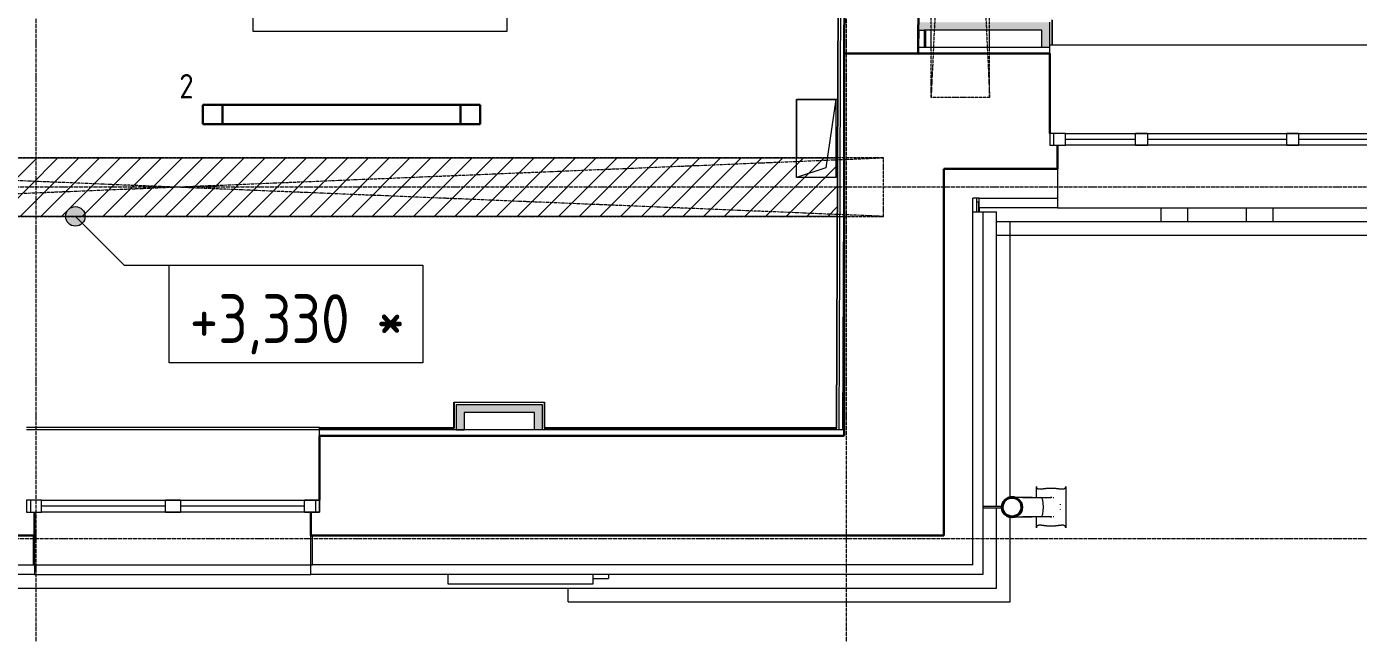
# Model space of a CAD drawing. Header units: millimetres. Extents: x -13069 to 207500, y -71366 to 56785.
# Drawn here: x 2951 to 9772, y -490 to 2616 of the extents above; entities that cross this region are included whole.
import ezdxf

# ---------------------------------------------------------------- set-up
doc = ezdxf.new("R2010")
doc.units = ezdxf.units.MM
for name, pattern in [('ADSK_Линия сетки', [25, 20, -2.5, 0, -2.5]), ('ADSK_Штрих_ш3 п1_5', [4.5, 3, -1.5]), ('ADSK_Штрихпунктирная 2 точки_ш15 п1_5 п1_5 п1_5', [19.5, 15, -1.5, 0, -1.5, 0, -1.5])]:
    doc.linetypes.add(name, pattern=pattern)
for name, color, linetype, lineweight in [('_ Окна', 7, 'Continuous', 9), ('Аннотация', 7, 'Continuous', 18), ('Каркас', 7, 'Continuous', 18), ('Обобщенные модели', 7, 'Continuous', 18), ('Окна', 7, 'Continuous', 9), ('Оси', 7, 'Continuous', 9), ('Отметки', 7, 'Continuous', 9), ('Перекрытие', 7, 'Continuous', 18), ('Потолки', 7, 'Continuous', 9), ('Потолки штриховка', 7, 'Continuous', 9), ('Стены внутренние', 7, 'Continuous', 18), ('Стены наружные', 7, 'Continuous', 18), ('Стены несущие', 7, 'Continuous', 30), ('Стены отделка', 7, 'Continuous', 30), ('Стены штриховка', 7, 'Continuous', 9)]:
    doc.layers.add(name, color=color, linetype=linetype, lineweight=lineweight)
doc.layers.add('Линии', color=7, linetype='Continuous', lineweight=9, true_color=0x00a600)
doc.styles.add('GOST Common_1', font='GOST_Common.ttf', dxfattribs={"width": 0.9, "height": 250})
doc.styles.add('GOST Common_4', font='GOST_Common.ttf', dxfattribs={"width": 0.9, "height": 125})

# ---------------------------------------------------------------- blocks, each defined once
blk = doc.blocks.new('Водосток - Тип 1 _карниз больше 490мм_-5158564-План потолков 1-го этажа')
at = {"layer": 'Обобщенные модели', "lineweight": 9}
h = blk.add_hatch(dxfattribs=at)
h.set_pattern_fill('FP_11', color=256, style=0, pattern_type=2)
h.set_pattern_definition([(135, (281.1, -7838.13), (-106.066, -106.066), [])])
h.paths.add_polyline_path([(173.7, 148.9), (173.7, 171.1), (164.1, 191.2), (144.7, 205.5), (125, 210), (103.3, 205), (85.9, 191.2), (76.3, 171.1), (76.3, 148.9), (85.9, 128.8), (104.9, 114.6), (125, 110), (146.7, 115), (164.1, 128.8), (168.7, 138.4)])
at = {"layer": 'Обобщенные модели'}
for p, q in [((18.8, 435), (24.9, 435)), ((225.1, 435), (231.2, 435)), ((24.9, 285), (18.8, 285)), ((75, 213.8), (75, 306.2)), ((75, 263.6), (75, 306.2)), ((175, 306.2), (175, 213.8)), ((175, 306.2), (175, 263.6)), ((231.2, 285), (225.1, 285)), ((75, 213.8), (75, 256.4)), ((175, 256.4), (175, 213.8)), ((120, 10), (120, 109.1)), ((130, 109.1), (130, 10))]:
    blk.add_line(p, q, dxfattribs=at)
at = {"layer": 'Обобщенные модели', "flags": 128}
for points in [[(75, 256.4), (75, 262), (75, 267.6), (75, 273.1), (75, 278.5), (75, 283.8), (75, 288.9), (75, 294), (75, 298.9), (75, 303.6), (75, 308.2), (75, 312.7), (75, 317), (75, 321.1), (75, 325.1), (75, 328.8), (75, 332.4), (75, 335.7), (75, 338.9), (75, 341.9), (75, 344.6), (75, 347.2), (75, 349.5), (75, 351.6), (75, 353.4), (75, 355.1), (75, 356.5), (75, 357.7), (75, 358.6), (75, 359.3), (75, 359.8), (75, 360), (75, 360)], [(175, 360), (175, 359.9), (175, 359.5), (175, 358.9), (175, 358.1), (175, 357), (175, 355.7), (175, 354.2), (175, 352.4), (175, 350.4), (175, 348.2), (175, 345.7), (175, 343), (175, 340.2), (175, 337.1), (175, 333.8), (175, 330.3), (175, 326.6), (175, 322.8), (175, 318.7), (175, 314.5), (175, 310.1), (175, 305.6), (175, 300.9), (175, 296), (175, 291), (175, 285.9), (175, 280.7), (175, 275.4), (175, 269.9), (175, 264.4), (175, 258.7), (175, 256.4)], [(75, 263.6), (75, 258), (75, 252.4), (75, 246.9), (75, 241.5), (75, 236.2), (75, 231.1), (75, 226), (75, 221.1), (75, 216.4), (75, 211.8), (75, 207.3), (75, 203), (75, 198.9), (75, 194.9), (75, 191.2), (75, 187.6), (75, 184.3), (75, 181.1), (75, 178.1), (75, 175.4), (75, 173)], [(175, 173), (175, 174.3), (175, 177), (175, 179.8), (175, 182.9), (175, 186.2), (175, 189.7), (175, 193.4), (175, 197.2), (175, 201.3), (175, 205.5), (175, 209.9), (175, 214.4), (175, 219.1), (175, 224), (175, 229), (175, 234.1), (175, 239.3), (175, 244.6), (175, 250.1), (175, 255.6), (175, 261.3), (175, 263.6)]]:
    blk.add_lwpolyline(points, dxfattribs=at)
at = {"layer": 'Обобщенные модели'}
for centre, radius, start, end in [((125, 360), 50, 174.54437, 183.38559), ((125, 360), 50, 163.32487, 166.67519), ((125, 360), 50, 103.32484, 106.67517), ((125, 360), 50, 73.32483, 76.67516), ((125, 360), 50, 13.32481, 16.67513), ((125, 360), 50, 356.72694, 5.45563), ((125, 160), 52, 90, 270), ((125, 160), 52, 270, 90)]:
    blk.add_arc(centre, radius, start, end, dxfattribs=at)
at = {"layer": 'Обобщенные модели', "lineweight": 40}
for start, end in [(90, 270), (270, 90)]:
    blk.add_arc((125, 160), 50, start, end, dxfattribs=at)
at = {"layer": 'Обобщенные модели'}
for start_param, end_param in [(4.712389, 6.283185), (4.712389, 6.283185), (3.141593, 4.712389), (3.141593, 4.712389)]:
    blk.add_ellipse((125, 306.2), major_axis=(-50, 0), ratio=0.309017, start_param=start_param, end_param=end_param, dxfattribs=at)
for points, knots in [([(18.8, 285), (21.1, 285), (25.1, 285.7), (28.9, 288.6), (30.8, 292.1), (31.6, 294.9), (32, 297.4), (32.1, 299.4), (32.2, 301.5), (32.2, 303.8), (32.1, 306.2), (31.9, 308.7), (31.6, 311.4), (31.3, 314.1), (31, 317), (30.6, 319.9), (30.2, 322.9), (29.8, 326), (29.4, 329.2), (29, 332.4), (28.7, 335.7), (28.3, 340.2), (27.8, 345.9), (27.4, 355.3), (27.4, 364.8), (27.8, 374.1), (28.3, 379.8), (28.7, 384.3), (29, 387.6), (29.4, 390.8), (29.8, 394), (30.2, 397.1), (30.6, 400.1), (31, 403.1), (31.3, 405.9), (31.6, 408.6), (31.9, 411.3), (32.1, 413.8), (32.2, 416.2), (32.2, 418.5), (32.1, 420.6), (32, 422.7), (31.6, 425.1), (30.8, 427.9), (28.9, 431.5), (25.1, 434.3), (21.1, 435), (18.8, 435)], [-1, -1, -1, -1, -0.941176, -0.882353, -0.852941, -0.823529, -0.808824, -0.794118, -0.779412, -0.764706, -0.75, -0.735294, -0.720588, -0.705882, -0.691176, -0.676471, -0.661765, -0.647059, -0.632353, -0.617647, -0.602941, -0.588235, -0.558824, -0.529412, -0.470588, -0.441176, -0.411765, -0.397059, -0.382353, -0.367647, -0.352941, -0.338235, -0.323529, -0.308824, -0.294118, -0.279412, -0.264706, -0.25, -0.235294, -0.220588, -0.205882, -0.191176, -0.176471, -0.147059, -0.117647, -0.058824, 0, 0, 0, 0]), ([(18.8, 435), (22.1, 435), (28.9, 435), (39.4, 435), (48.4, 435), (56, 435), (60.8, 435), (64.9, 435), (67.9, 435), (71, 435), (74.3, 435), (77.6, 435), (81, 435), (83.9, 435), (86.4, 435), (88.2, 435), (90.2, 435), (92.8, 435), (96.1, 435), (99.6, 435), (102.5, 435), (104.8, 435), (107.1, 435), (110.3, 435), (116, 435), (121.3, 435), (125, 435)], [-1, -1, -1, -1, -0.875, -0.75, -0.625, -0.5625, -0.5, -0.46875, -0.4375, -0.40625, -0.375, -0.34375, -0.3125, -0.28125, -0.265625, -0.25, -0.234375, -0.21875, -0.1875, -0.15625, -0.140625, -0.125, -0.109375, -0.09375, -0.0625, 0, 0, 0, 0]), ([(125, 435), (128.7, 435), (134, 435), (139.7, 435), (142.9, 435), (145.2, 435), (147.5, 435), (150.4, 435), (153.9, 435), (157.2, 435), (159.8, 435), (161.8, 435), (163.6, 435), (166.1, 435), (169, 435), (172.4, 435), (175.7, 435), (179, 435), (182.1, 435), (185.1, 435), (189.2, 435), (194, 435), (201.6, 435), (210.6, 435), (221.1, 435), (227.9, 435), (231.2, 435)], [-1, -1, -1, -1, -0.9375, -0.90625, -0.890625, -0.875, -0.859375, -0.84375, -0.8125, -0.78125, -0.765625, -0.75, -0.734375, -0.71875, -0.6875, -0.65625, -0.625, -0.59375, -0.5625, -0.53125, -0.5, -0.4375, -0.375, -0.25, -0.125, 0, 0, 0, 0]), ([(231.2, 435), (228.9, 435), (224.9, 434.3), (221.1, 431.4), (219.2, 427.9), (218.4, 425.1), (218, 422.6), (217.9, 420.6), (217.8, 418.5), (217.8, 416.2), (217.9, 413.8), (218.1, 411.3), (218.4, 408.6), (218.7, 405.9), (219, 403), (219.4, 400.1), (219.8, 397.1), (220.2, 394), (220.6, 390.8), (221, 387.6), (221.3, 384.3), (221.7, 379.8), (222.2, 374.1), (222.6, 364.7), (222.6, 355.2), (222.2, 345.9), (221.7, 340.2), (221.3, 335.7), (221, 332.4), (220.6, 329.2), (220.2, 326), (219.8, 322.9), (219.4, 319.9), (219, 316.9), (218.7, 314.1), (218.4, 311.4), (218.1, 308.7), (217.9, 306.2), (217.8, 303.8), (217.8, 301.5), (217.9, 299.4), (218, 297.3), (218.4, 294.9), (219.2, 292.1), (221.1, 288.5), (224.9, 285.7), (228.9, 285), (231.2, 285)], [-1, -1, -1, -1, -0.941176, -0.882353, -0.852941, -0.823529, -0.808824, -0.794118, -0.779412, -0.764706, -0.75, -0.735294, -0.720588, -0.705882, -0.691176, -0.676471, -0.661765, -0.647059, -0.632353, -0.617647, -0.602941, -0.588235, -0.558824, -0.529412, -0.470588, -0.441176, -0.411765, -0.397059, -0.382353, -0.367647, -0.352941, -0.338235, -0.323529, -0.308824, -0.294118, -0.279412, -0.264706, -0.25, -0.235294, -0.220588, -0.205882, -0.191176, -0.176471, -0.147059, -0.117647, -0.058824, 0, 0, 0, 0]), ([(74.3, 285), (73.2, 285), (71, 285), (67.9, 285), (64.9, 285), (60.8, 285), (56, 285), (48.4, 285), (39.4, 285), (28.9, 285), (22.1, 285), (18.8, 285)], [-0.625, -0.625, -0.625, -0.625, -0.59375, -0.5625, -0.53125, -0.5, -0.4375, -0.375, -0.25, -0.125, 0, 0, 0, 0]), ([(231.2, 285), (227.9, 285), (221.1, 285), (210.6, 285), (201.6, 285), (194, 285), (189.2, 285), (185.1, 285), (182.1, 285), (179, 285), (176.8, 285), (175.7, 285)], [-1, -1, -1, -1, -0.875, -0.75, -0.625, -0.5625, -0.5, -0.46875, -0.4375, -0.40625, -0.375, -0.375, -0.375, -0.375])]:
    blk.add_open_spline(points, degree=3, knots=knots, dxfattribs=at)
blk = doc.blocks.new('окна_rehau_двупольное_2_фрамуги - 1460х2440 _нов_-2128967-План потолков 1-го этажа')
at = {"layer": '_ Окна', "lineweight": 18}
for p, q in [((-750, 75), (-750, 135)), ((-750, 135), (-674, 135)), ((-674, 75), (-750, 75)), ((-674, 135), (-674, 75)), ((-38, 75), (-38, 135)), ((-38, 135), (38, 135)), ((38, 75), (-38, 75)), ((38, 135), (38, 75)), ((674, 135), (674, 75)), ((750, 135), (674, 135)), ((674, 75), (750, 75)), ((750, 75), (750, 135))]:
    blk.add_line(p, q, dxfattribs=at)
at = {"layer": '_ Окна'}
for p, q in [((-730, 75), (-730, 135)), ((-674, 105), (-38, 105)), ((38, 105), (674, 105)), ((730, 75), (730, 135))]:
    blk.add_line(p, q, dxfattribs=at)
at = {"layer": 'Окна'}
for p, q in [((-750, 135), (-750, 75)), ((-674, 135), (-750, 135)), ((-750, 75), (-674, 75)), ((-674, 135), (-38, 135)), ((-38, 75), (-674, 75)), ((38, 135), (-38, 135)), ((-38, 75), (38, 75)), ((38, 135), (674, 135)), ((674, 75), (38, 75)), ((750, 135), (674, 135)), ((674, 75), (750, 75)), ((750, 75), (750, 135))]:
    blk.add_line(p, q, dxfattribs=at)
blk = doc.blocks.new('окно трехпол с фрамугой - 1675-2150_h___нов_ ок16-V17-План потолков 1-го этажа')
at = {"layer": '_ Окна', "lineweight": 18}
for p, q in [((-857.5, 115), (-857.5, 175)), ((-857.5, 175), (-777.5, 175)), ((-777.5, 175), (-777.5, 115)), ((-417.5, 115), (-417.5, 175)), ((-417.5, 175), (-357.5, 175)), ((-357.5, 175), (-357.5, 115)), ((357.5, 115), (357.5, 175)), ((357.5, 175), (417.5, 175)), ((417.5, 175), (417.5, 115)), ((777.5, 175), (777.5, 115)), ((857.5, 175), (777.5, 175)), ((857.5, 115), (857.5, 175)), ((-777.5, 115), (-857.5, 115)), ((-357.5, 115), (-417.5, 115)), ((417.5, 115), (357.5, 115)), ((777.5, 115), (857.5, 115))]:
    blk.add_line(p, q, dxfattribs=at)
at = {"layer": '_ Окна'}
for p, q in [((-837.5, 115), (-837.5, 175)), ((-777.5, 145), (-417.5, 145)), ((-357.5, 145), (357.5, 145)), ((417.5, 145), (777.5, 145)), ((837.5, 115), (837.5, 175))]:
    blk.add_line(p, q, dxfattribs=at)
at = {"layer": 'Окна'}
for p, q in [((-857.5, 175), (-857.5, 115)), ((-777.5, 175), (-857.5, 175)), ((-777.5, 175), (-417.5, 175)), ((-357.5, 175), (-417.5, 175)), ((-357.5, 175), (357.5, 175)), ((417.5, 175), (357.5, 175)), ((417.5, 175), (777.5, 175)), ((857.5, 175), (777.5, 175)), ((857.5, 115), (857.5, 175)), ((-857.5, 115), (-777.5, 115)), ((-417.5, 115), (-777.5, 115)), ((-417.5, 115), (-357.5, 115)), ((357.5, 115), (-357.5, 115)), ((357.5, 115), (417.5, 115)), ((777.5, 115), (417.5, 115)), ((777.5, 115), (857.5, 115))]:
    blk.add_line(p, q, dxfattribs=at)
blk = doc.blocks.new('GM_Отверстие прямоугольное _в плите_ - Отверстие-3479543-План потолков 1-го этажа')
at = {"layer": 'Обобщенные модели'}
for p, q in [((-100, -200), (-100, 200)), ((-100, 200), (100, 200)), ((-100, -200), (-50, 150)), ((-50, 150), (100, 200)), ((100, 200), (100, -200)), ((100, -200), (-100, -200))]:
    blk.add_line(p, q, dxfattribs=at)
blk = doc.blocks.new('Высотные отметки - Рамка-12095-План потолков 1-го этажа')
at = {"layer": 'Аннотация', "lineweight": 20}
for p, q in [((-6.5, 0), (-6.5, 5)), ((-6.5, 5), (6.5, 5)), ((6.5, 5), (6.5, 0)), ((6.5, 0), (-6.5, 0))]:
    blk.add_line(p, q, dxfattribs=at)

msp = doc.modelspace()

# ---------------------------------------------------------------- hatches: boundary and pattern name
at = {"layer": 'Отметки'}
h = msp.add_hatch(color=256, dxfattribs=at)
edge = h.paths.add_edge_path()
edge.add_arc((3200.42, 1644.358), 50, 0, 360)
at = {"layer": 'Потолки штриховка', "lineweight": 18, "true_color": 0x787878}
h = msp.add_hatch(dxfattribs=at)
h.set_pattern_fill('FP_89', color=8, style=0, pattern_type=2)
h.set_pattern_definition([(45, (0, 0), (-53.033, 53.033), [])])
h.paths.add_polyline_path([(216.09, 1644.358), (7102.811, 1644.643), (7104.006, 1944.358), (343.592, 1944.358), (343.592, 1795.831), (341.592, 1795.831), (341.592, 1793.831), (215.379, 1793.831), (216.032, 1656.505)])
h.paths.add_polyline_path([(206.425, 3750.533), (7111.208, 3751.052), (7112.402, 4050.533), (204.65, 4050.024), (206.074, 3750.533)])
h.paths.add_polyline_path([(327.752, 6050.533), (7120.376, 6051.061), (7121.57, 6350.533), (327.752, 6350.005), (327.752, 6112.401)])
h.paths.add_polyline_path([(4905.398, 8295), (6814.033, 8295.404), (6814.033, 8407.011), (3772.531, 8407.011), (3772.531, 8430.011), (1109.928, 8430.011), (1109.928, 8424.511), (1111.568, 8424.511), (1111.568, 8295), (4468.029, 8295)])
at = {"layer": 'Стены внутренние'}
for points in [[(7571.834, 2598.232), (8191.43, 2598.232), (8191.43, 2638.232), (7518.778, 2638.232), (7518.778, 2598.232), (7570.38, 2598.232)], [(8191.43, 2508.232), (8191.43, 2598.232), (8151.43, 2598.232), (8151.43, 2508.232), (8190.43, 2508.232)], [(5152.151, 551.098), (5191.404, 551.098), (5191.404, 681.098), (5151.404, 681.098), (5151.404, 551.098)], [(5191.404, 641.098), (5591.404, 641.098), (5591.404, 681.098), (5191.404, 681.098)], [(5591.404, 551.098), (5591.404, 641.098), (5551.404, 641.098), (5551.404, 551.098)]]:
    msp.add_hatch(color=256, dxfattribs=at).paths.add_polyline_path(points)

# ---------------------------------------------------------------- linework, layer by layer
at = {"layer": 'Каркас', "color": 8, "linetype": 'ADSK_Штрих_ш3 п1_5', "lineweight": 9, "true_color": 0x808080}
for p, q in [((7583.556, 2508.232), (7583.556, 2598.232)), ((7883.556, 2508.232), (7883.556, 2598.232)), ((7136.006, 1944.358), (7138.134, 1944.358)), ((7134.81, 1644.358), (7138.134, 1644.358))]:
    msp.add_line(p, q, dxfattribs=at)
at = {"layer": 'Линии', "color": 7, "linetype": 'ADSK_Штрихпунктирная 2 точки_ш15 п1_5 п1_5 п1_5'}
for p, q in [((7583.556, 2253.428), (7583.556, 8565.209)), ((7883.556, 8565.209), (7583.556, 2253.428)), ((7583.556, 8565.209), (7883.556, 2253.428)), ((7883.556, 2253.428), (7883.556, 8565.209)), ((7883.556, 2253.428), (7583.556, 2253.428)), ((7339.344, 1944.358), (64.272, 1944.358)), ((64.272, 1644.358), (7339.344, 1944.358)), ((7339.344, 1644.358), (64.272, 1944.358)), ((7339.344, 1644.358), (7339.344, 1944.358)), ((64.272, 1644.358), (7339.344, 1644.358))]:
    msp.add_line(p, q, dxfattribs=at)
at = {"layer": 'Линии', "color": 5, "lineweight": 30, "true_color": 0x0000ff}
for p, q in [((3853.704, 2115.91), (3853.704, 2215.91)), ((3853.704, 2215.91), (5273.704, 2215.91)), ((3953.704, 2115.91), (3953.704, 2215.91)), ((5173.704, 2215.91), (5173.704, 2115.91)), ((5273.704, 2215.91), (5273.704, 2115.91)), ((5273.704, 2115.91), (3853.704, 2115.91))]:
    msp.add_line(p, q, dxfattribs=at)
at = {"layer": 'Оси', "linetype": 'ADSK_Линия сетки'}
for p, q in [((2999.565, -6603.62), (2999.565, 44222.998)), ((7149.565, -6603.62), (7149.565, 22349.663)), ((-12268.557, 1795), (42270, 1795)), ((-12268.557, -5), (50302.279, -5))]:
    msp.add_line(p, q, dxfattribs=at)
at = {"layer": 'Отметки', "lineweight": 20}
for p, q in [((3200.42, 1644.358), (3449.374, 1395.405)), ((3449.374, 1395.405), (4330.388, 1395.405))]:
    msp.add_line(p, q, dxfattribs=at)
at = {"layer": 'Отметки'}
msp.add_circle((3200.42, 1644.358), 50, dxfattribs=at)
at = {"layer": 'Перекрытие'}
msp.add_line((7556.215, 2508.232), (7556.215, 2598.232), dxfattribs=at)
at = {"layer": 'Потолки'}
for p, q in [((7105.195, 2242.74), (6895, 2242.74)), ((6895, 2242.74), (6895, 1944.358)), ((343.592, 1944.358), (7104.006, 1944.358)), ((7102.81, 1644.358), (216.09, 1644.358))]:
    msp.add_line(p, q, dxfattribs=at)
at = {"layer": 'Стены внутренние'}
for p, q in [((7548.457, 2558.232), (7556.215, 2558.232)), ((4450.565, 551.098), (2950.565, 551.098))]:
    msp.add_line(p, q, dxfattribs=at)
at = {"layer": 'Стены наружные'}
for p, q in [((9906.43, 2520.232), (8203.43, 2520.232)), ((7818.134, 1668.232), (7818.134, 1738.232)), ((7818.134, 1718.232), (7830.598, 1718.232)), ((7828.134, 1668.232), (7828.134, 1718.232)), ((7830.598, 1688.232), (7830.598, 1668.232)), ((7848.134, 1668.232), (7918.134, 1668.232)), ((7918.134, 160.928), (7918.134, 1668.232)), ((8231.43, 1688.232), (9871.43, 1688.232)), ((8762.325, 1618.232), (8762.325, 1688.232)), ((8898.93, 1618.232), (8898.93, 1688.232)), ((9198.93, 1618.232), (9198.93, 1688.232)), ((9335.535, 1618.232), (9335.535, 1688.232)), ((7918.134, 1618.232), (13024.055, 1618.232)), ((7988.134, 206.794), (7988.134, 1618.232)), ((7918.134, 1548.232), (13024.874, 1548.232)), ((4450.565, 563.098), (2950.565, 563.098)), ((7918.134, -258.902), (7918.134, 151.376)), ((7988.134, -328.902), (7988.134, 105.402)), ((2990.565, 11.098), (2990.565, -138.902)), ((4405.565, -138.902), (4405.565, 11.098)), ((2990.565, -138.902), (4405.565, -138.902)), ((2990.565, -188.902), (4405.565, -188.902)), ((5850.49, -188.902), (5850.49, -208.902)), ((5930.49, -188.902), (5930.49, -208.902)), ((-626.868, -258.902), (7918.134, -258.902)), ((5724.226, -328.902), (5724.226, -258.902)), ((5850.49, -208.902), (5930.49, -208.902)), ((5724.226, -328.902), (7988.134, -328.902))]:
    msp.add_line(p, q, dxfattribs=at)
at = {"layer": 'Стены несущие'}
for p, q in [((7164.278, 9036.869), (7138.134, 2478.232)), ((7541.843, 8425.209), (7518.131, 2476.717)), ((7518.257, 2508.277), (7518.617, 2598.232)), ((7138.134, 521.098), (7138.134, 2478.232)), ((8191.43, 2478.232), (7138.134, 2478.232)), ((7518.131, 2476.717), (7138.134, 2478.232)), ((8191.43, 2478.232), (8191.43, 2068.232)), ((8231.43, 2008.232), (8231.43, 1888.232)), ((7648.134, 1888.232), (7648.134, 11.098)), ((7648.134, 1888.232), (8231.43, 1888.232)), ((4450.565, 191.098), (4450.565, 521.098)), ((4450.565, 521.098), (7138.134, 521.098)), ((2990.565, 131.098), (2990.565, 11.098)), ((4405.565, 11.098), (4405.565, 131.098)), ((-338.149, 11.098), (2990.565, 11.098)), ((4405.565, 11.098), (7648.134, 11.098))]:
    msp.add_line(p, q, dxfattribs=at)
at = {"layer": 'Стены отделка', "lineweight": 9}
for p, q in [((7144.278, 9036.949), (7110.452, 551.098)), ((7098.5, 563.098), (7128.065, 7980)), ((7548.618, 2598.232), (7548.257, 2508.157)), ((8151.43, 2598.232), (7548.618, 2598.232)), ((8151.43, 2508.232), (8151.43, 2598.232)), ((8191.43, 2478.232), (8191.43, 2638.232)), ((8203.43, 2648.232), (8203.43, 2520.232)), ((7138.134, 2478.232), (7130.453, 551.129)), ((7518.137, 2478.232), (7518.137, 2508.232)), ((8191.43, 2508.232), (7518.137, 2508.232)), ((7548.257, 2508.157), (7518.257, 2508.277)), ((8203.43, 2520.232), (8191.43, 2520.232)), ((8231.43, 1888.232), (8231.43, 1688.232)), ((7830.598, 1738.232), (7798.134, 1738.232)), ((7798.134, -138.902), (7798.134, 1738.232)), ((7830.598, 1688.232), (7830.598, 1738.232)), ((8230.43, 1738.232), (8231.43, 1738.232)), ((7798.134, 1668.232), (7848.134, 1668.232)), ((8231.43, 1688.232), (7830.598, 1688.232)), ((7848.134, 1668.232), (7848.134, -188.902)), ((5139.404, 563.098), (5139.404, 691.098)), ((5141.404, 693.098), (5601.404, 693.098)), ((5603.404, 691.098), (5603.404, 563.098)), ((5151.404, 681.098), (5591.404, 681.098)), ((5151.404, 681.098), (5151.404, 549.386)), ((5551.404, 641.098), (5191.404, 641.098)), ((5191.404, 641.098), (5191.404, 549.386)), ((5551.404, 551.098), (5551.404, 641.098)), ((5591.404, 681.098), (5591.404, 551.098)), ((4450.565, 521.098), (4450.565, 563.098)), ((4450.565, 563.098), (5139.404, 563.098)), ((7138.134, 551.098), (4450.565, 551.098)), ((5191.404, 549.386), (5151.404, 549.386)), ((5603.404, 563.098), (7098.5, 563.098)), ((7130.453, 551.129), (7110.453, 551.209)), ((2984.565, 11.098), (2984.565, -138.902)), ((4414.565, -138.902), (4414.565, 11.098)), ((2990.565, -188.902), (-557.201, -188.902)), ((2984.565, -138.902), (2990.565, -138.902)), ((2990.565, -138.902), (2990.565, -188.902)), ((4405.565, -188.902), (4405.565, -138.902)), ((4405.565, -138.902), (4414.565, -138.902)), ((7848.134, -188.902), (4405.565, -188.902)), ((5109.197, -238.902), (5109.197, -188.902)), ((5850.363, -188.902), (5850.363, -238.902)), ((7798.134, -138.902), (7648.134, -138.902)), ((5850.363, -238.902), (5109.197, -238.902))]:
    msp.add_line(p, q, dxfattribs=at)
at = {"layer": 'Стены штриховка'}
for p, q in [((7100.492, 561.098), (7130.073, 7982)), ((7518.617, 2598.232), (7548.618, 2598.232)), ((8201.43, 2650.232), (8201.43, 2520.232)), ((7830.598, 1738.232), (8230.43, 1738.232)), ((5139.404, 691.098), (5139.404, 693.098)), ((5139.404, 693.098), (5141.404, 693.098)), ((5603.404, 691.098), (5139.404, 691.098)), ((5141.404, 693.098), (5141.404, 561.098)), ((5601.404, 693.098), (5601.404, 561.098)), ((5601.404, 693.098), (5603.404, 693.098)), ((5603.404, 693.098), (5603.404, 691.098)), ((4450.565, 561.098), (5141.404, 561.098)), ((5601.404, 561.098), (7100.492, 561.098)), ((-487.438, -138.902), (2984.565, -138.902)), ((7648.134, -138.902), (4414.565, -138.902))]:
    msp.add_line(p, q, dxfattribs=at)

# ---------------------------------------------------------------- block references
at = {"layer": 'Обобщенные модели'}
for name, p, rotation in [('GM_Отверстие прямоугольное _в плите_ - Отверстие-3479543-План потолков 1-го этажа', (6995, 2042.74), 180), ('Водосток - Тип 1 _карниз больше 490мм_-5158564-План потолков 1-го этажа', (7838.134, 281.098), 269.9999999999999)]:
    msp.add_blockref(name, p, dxfattribs=dict(at, rotation=rotation))
at = {"layer": 'Окна', "rotation": 180}
for name, p in [('окно трехпол с фрамугой - 1675-2150_h___нов_ ок16-V17-План потолков 1-го этажа', (9048.93, 2183.232)), ('окна_rehau_двупольное_2_фрамуги - 1460х2440 _нов_-2128967-План потолков 1-го этажа', (3700.565, 266.098))]:
    msp.add_blockref(name, p, dxfattribs=at)
at = {"layer": 'Отметки', "lineweight": 20, "xscale": 99.99999999999993, "yscale": 99.99999999999993, "zscale": 99.99999999999993, "rotation": 180}
for p in [(4760.386, 3090.81), (4330.388, 1395.405)]:
    msp.add_blockref('Высотные отметки - Рамка-12095-План потолков 1-го этажа', p, dxfattribs=at)

# ---------------------------------------------------------------- texts
at = {"layer": 'Аннотация', "lineweight": 9, "insert": (3769.342, 2310.731), "char_height": 125, "width": 175.5, "attachment_point": 5, "line_spacing_factor": 1.022766, "style": 'GOST Common_4'}
msp.add_mtext('\\pt180,360,540,720,900,1080,1260,1440,1620,1800,1980,2160,2340,2520,2700,2880,3060,3240,3420,3600,3780,3960,4140,4320,4500,4680,4860,5040,5220,5400,5580,5760;2', dxfattribs=at)
at = {"layer": 'Отметки', "lineweight": 20, "insert": (3786.057, 1245.961), "char_height": 250, "width": 1306.39347, "attachment_point": 1, "line_spacing_factor": 1.022761, "style": 'GOST Common_1'}
msp.add_mtext('+3,330 *', dxfattribs=at)

doc.saveas('drawing.dxf')
